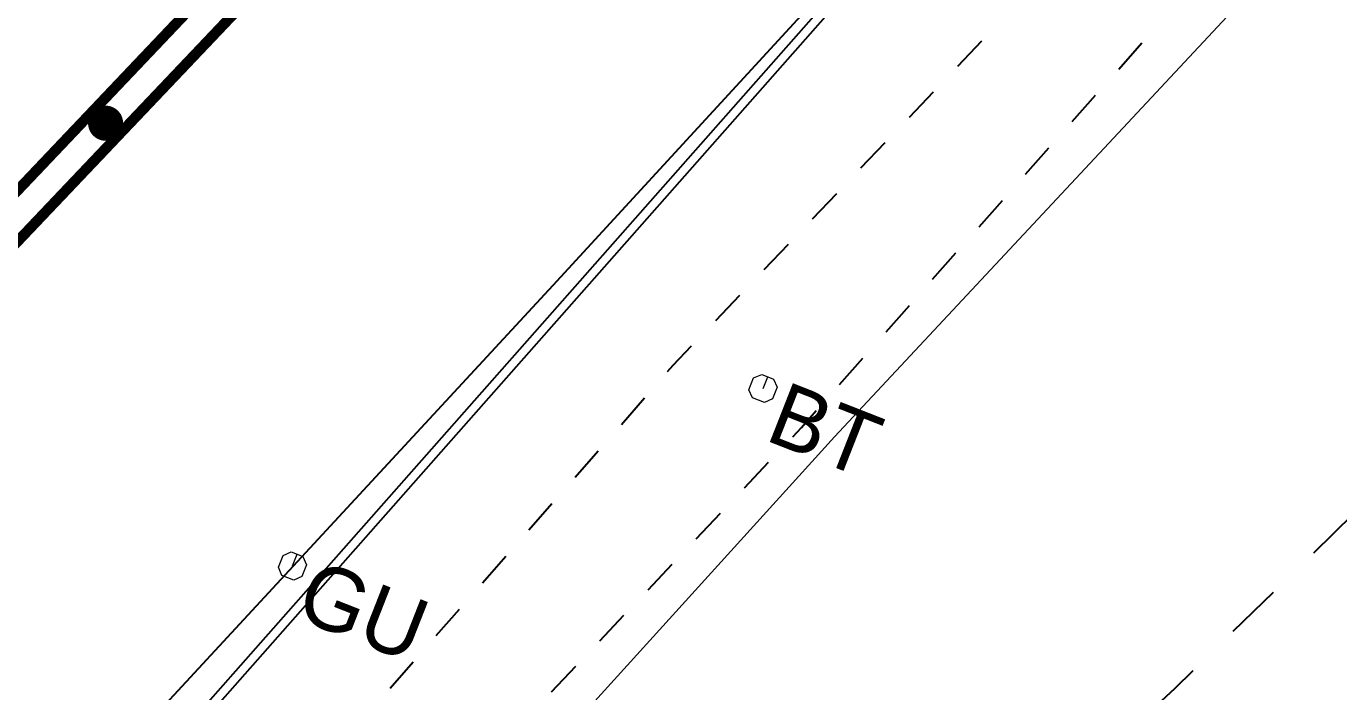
# Model space of a CAD drawing. Extents: x 421500 to 422711, y 436000 to 437000.
# Drawn here: x 422149.74 to 422168.43, y 436659.35 to 436668.83 of the extents above; entities that cross this region are included whole.
import ezdxf
from ezdxf.enums import TextEntityAlignment as Align

# ---------------------------------------------------------------- set-up
doc = ezdxf.new("R2010")
doc.units = 0
for name, pattern in [('10131', [2, 1, 0, 1]), ('716709-ExBase$0$BLIP', [1, 0.5, -0.5]), ('716709-ExBase$0$OS-LANDFORM', [1.6, 0.8, -0.8])]:
    doc.linetypes.add(name, pattern=pattern)
doc.layers.get('0').update_dxf_attribs({"color": 210})
doc.layers.add('716709-ExBase$0$LCCFences (Open)', color=4, linetype='716709-ExBase$0$EFENCE', lineweight=0)
doc.layers.add('716709-ExBase$0$LCCPoint Features', color=8, linetype='Continuous', lineweight=0)
for name, color, linetype in [('716709-ExBase$0$OS-LINE_0374_TOP_OF_SLOPE', 8, '716709-ExBase$0$OS-LANDFORM'), ('716709-ExBase$0$XC-LCCCarriageway', 251, 'Continuous'), ('716709-ExBase$0$XC-LCCVerges', 251, '716709-ExBase$0$BLIP'), ('Lines', 1, 'Continuous'), ('Pr-Kerb', 2, 'Continuous'), ('Pr-KerbEdge', 8, 'Continuous'), ('STUDS', 7, 'Continuous')]:
    doc.layers.add(name, color=color, linetype=linetype)
doc.styles.add('716709-ExBase$0$Style-WORKING', font='WORKING.shx')
doc.linetypes.add('716709-ExBase$0$EFENCE', pattern='A,2,-0.4,[1,fenceline,S=1,R=0,X=0,Y=0],-0.4,2', length=4.8)

# ---------------------------------------------------------------- blocks, each defined once
blk = doc.blocks.new('stud')
at = {"color": 7, "linetype": 'Continuous', "const_width": 0.25}
blk.add_lwpolyline([(-0.125, 0, 1), (0.125, 0, 1)], format="xyb", close=True, dxfattribs=at)
blk = doc.blocks.new('716709-ExBase$0$MSL1')
at = {"color": 0, "linetype": 'ByBlock', "lineweight": -2, "flags": 128}
blk.add_lwpolyline([(0, 0), (0, 1), (0.5, 1), (1, 0.5), (1, -0.5), (0.5, -1), (-0.5, -1), (-1, -0.5), (-1, 0.5), (-0.5, 1), (0, 1)], dxfattribs=at)

msp = doc.modelspace()

# ---------------------------------------------------------------- linework, layer by layer
at = {"layer": '716709-ExBase$0$LCCFences (Open)', "flags": 128}
msp.add_lwpolyline([(422139.537, 436636.566), (422148.056, 436647.613), (422153.683, 436654.628), (422161.249, 436662.979), (422168.392, 436670.634), (422177.133, 436680.326), (422183.489, 436687.67), (422190.732, 436696.6), (422194.422, 436700.963)], dxfattribs=at)
msp.add_lwpolyline([(422139.537, 436636.566), (422148.056, 436647.613), (422153.683, 436654.628), (422161.249, 436662.979), (422168.392, 436670.634), (422177.133, 436680.326), (422183.489, 436687.67), (422190.732, 436696.6), (422194.422, 436700.963)], dxfattribs=at)
at = {"layer": '716709-ExBase$0$OS-LINE_0374_TOP_OF_SLOPE', "flags": 128}
msp.add_lwpolyline([(422105.18, 436597.58), (422111.7, 436603.65), (422115.7, 436607.65), (422119.25, 436611.3), (422122.15, 436614), (422125.25, 436617.35), (422128.8, 436621.45), (422133.7, 436626.3), (422140, 436632.3), (422145.95, 436638.6), (422153.55, 436646.35), (422159.1, 436652.15), (422162.35, 436655.9), (422166.1, 436659.4), (422170.25, 436663.45), (422173.65, 436667), (422176.2, 436669.75), (422177.15, 436671.3), (422179.1, 436672.95), (422182.4, 436676.6), (422187.3, 436681.45), (422192.95, 436688), (422195.3, 436691), (422197.1, 436691.55), (422200.8, 436691.05), (422205.05, 436690.85)], dxfattribs=at)
at = {"layer": '716709-ExBase$0$XC-LCCCarriageway', "flags": 128}
msp.add_lwpolyline([(422150.67, 436658.03), (422157.245, 436665.141), (422165.453, 436674.079), (422166.484, 436675.243)], dxfattribs=at)
msp.add_lwpolyline([(422150.67, 436658.03), (422157.245, 436665.141), (422165.453, 436674.079), (422166.484, 436675.243)], dxfattribs=at)
msp.add_lwpolyline([(422150.67, 436658.03), (422157.245, 436665.141), (422165.453, 436674.079), (422166.484, 436675.243)], dxfattribs=at)
at = {"layer": '716709-ExBase$0$XC-LCCVerges', "flags": 128}
for points in [[(422062.038, 436576.769), (422063.814, 436574.215), (422071.982, 436580.529), (422081.589, 436588.702), (422089.841, 436595.73), (422098.978, 436603.578), (422106.823, 436611.062), (422115.642, 436619.206), (422124.047, 436627.301), (422131.497, 436634.454), (422136.918, 436639.955), (422144.737, 436648.535), (422152.246, 436656.343), (422158.955, 436664.003), (422166.964, 436672.422), (422175.052, 436681.457), (422181.757, 436689.029), (422188.881, 436697.458), (422193.068, 436702.391)], [(422065.581, 436571.556), (422064.948, 436572.624), (422073.205, 436579.31), (422082.384, 436587.197), (422091.136, 436594.699), (422099.844, 436602.457), (422108.287, 436610.131), (422116.875, 436618.378), (422124.965, 436625.899), (422132.805, 436633.722), (422137.845, 436638.655), (422141.966, 436643.152), (422146.041, 436647.691), (422153.268, 436655.161), (422160.778, 436663.113), (422167.88, 436671.141), (422176.596, 436680.626), (422182.972, 436688.049), (422190.289, 436696.773), (422194.204, 436701.274)], [(422062.038, 436576.769), (422063.814, 436574.215), (422071.982, 436580.529), (422081.589, 436588.702), (422089.841, 436595.73), (422098.978, 436603.578), (422106.823, 436611.062), (422115.642, 436619.206), (422124.047, 436627.301), (422131.497, 436634.454), (422136.918, 436639.955), (422144.737, 436648.535), (422152.246, 436656.343), (422158.955, 436664.003), (422166.964, 436672.422), (422168.135, 436673.73)], [(422065.581, 436571.556), (422064.948, 436572.624), (422073.205, 436579.31), (422082.384, 436587.197), (422091.136, 436594.699), (422099.844, 436602.457), (422108.287, 436610.131), (422116.875, 436618.378), (422124.965, 436625.899), (422132.805, 436633.722), (422137.845, 436638.655), (422141.966, 436643.152), (422146.041, 436647.691), (422153.268, 436655.161), (422160.778, 436663.113), (422167.88, 436671.141), (422169.287, 436672.671)]]:
    msp.add_lwpolyline(points, dxfattribs=at)
at = {"layer": 'Lines', "linetype": '10131', "const_width": 0.15, "flags": 128}
for points in [[(422184.762, 436703.528), (422140.513, 436656.899, 0.004274), (422139.259, 436655.555), (422105.661, 436618.916, -0.021753), (422099.087, 436612.345, -0.008127), (422084.341, 436599.27, -0.01839), (422078.193, 436594.375), (422050.717, 436574.105, -0.005602), (422048.775, 436572.705), (422030.631, 436559.937)], [(422185.125, 436703.183), (422140.876, 436656.555, 0.004274), (422139.628, 436655.217), (422106.03, 436618.578, -0.021753), (422099.425, 436611.977, -0.008127), (422084.667, 436598.89, -0.01839), (422078.49, 436593.972), (422051.014, 436573.702, -0.005602), (422049.062, 436572.296), (422030.378, 436559.147)]]:
    msp.add_lwpolyline(points, format="xyb", dxfattribs=at)
at = {"layer": 'Pr-Kerb', "flags": 128}
msp.add_lwpolyline([(422039.622, 436486.117), (422016.878, 436501.121, -0.052241), (422011.241, 436505.749), (422010.735, 436506.262, -0.404434), (422010.45, 436534.067, -0.049838), (422026.938, 436548.32), (422053.019, 436566.673, 0.005602), (422055.096, 436568.17), (422082.571, 436588.44, 0.01839), (422089.144, 436593.673, 0.008127), (422104.069, 436606.907, 0.021753), (422111.097, 436613.932), (422145.314, 436651.246), (422166.484, 436675.243)], format="xyb", dxfattribs=at)
at = {"layer": 'Pr-KerbEdge', "flags": 128}
msp.add_lwpolyline([(422039.691, 436486.222), (422016.947, 436501.225, -0.052241), (422011.33, 436505.837), (422010.824, 436506.35, -0.404434), (422010.54, 436533.981, -0.049838), (422027.01, 436548.218), (422053.091, 436566.571, 0.005602), (422055.17, 436568.069), (422082.645, 436588.339, 0.01839), (422089.225, 436593.578, 0.008127), (422104.154, 436606.815, 0.021753), (422111.189, 436613.847), (422145.407, 436651.163), (422166.578, 436675.16)], format="xyb", dxfattribs=at)

# ---------------------------------------------------------------- block references
at = {"layer": '716709-ExBase$0$LCCPoint Features', "xscale": 0.18, "yscale": 0.18, "zscale": 0.18, "rotation": 338.5807557840462}
for p in [(422160.233, 436663.67), (422160.233, 436663.67), (422153.531, 436661.141), (422153.531, 436661.141)]:
    msp.add_blockref('716709-ExBase$0$MSL1', p, dxfattribs=at)
at = {"layer": 'STUDS', "rotation": 136.4996674660634}
msp.add_blockref('stud', (422150.87, 436667.45), dxfattribs=at)

# ---------------------------------------------------------------- texts
at = {"layer": '716709-ExBase$0$LCCPoint Features', "style": '716709-ExBase$0$Style-WORKING'}
for s, p in [('BT', (422160.566, 436663.781)), ('BT', (422160.566, 436663.781)), ('GU', (422153.865, 436661.252)), ('GU', (422153.865, 436661.252))]:
    msp.add_text(s, height=0.9, rotation=338.5808, dxfattribs=at).set_placement(p, align=Align.TOP_LEFT)

doc.saveas('drawing.dxf')
